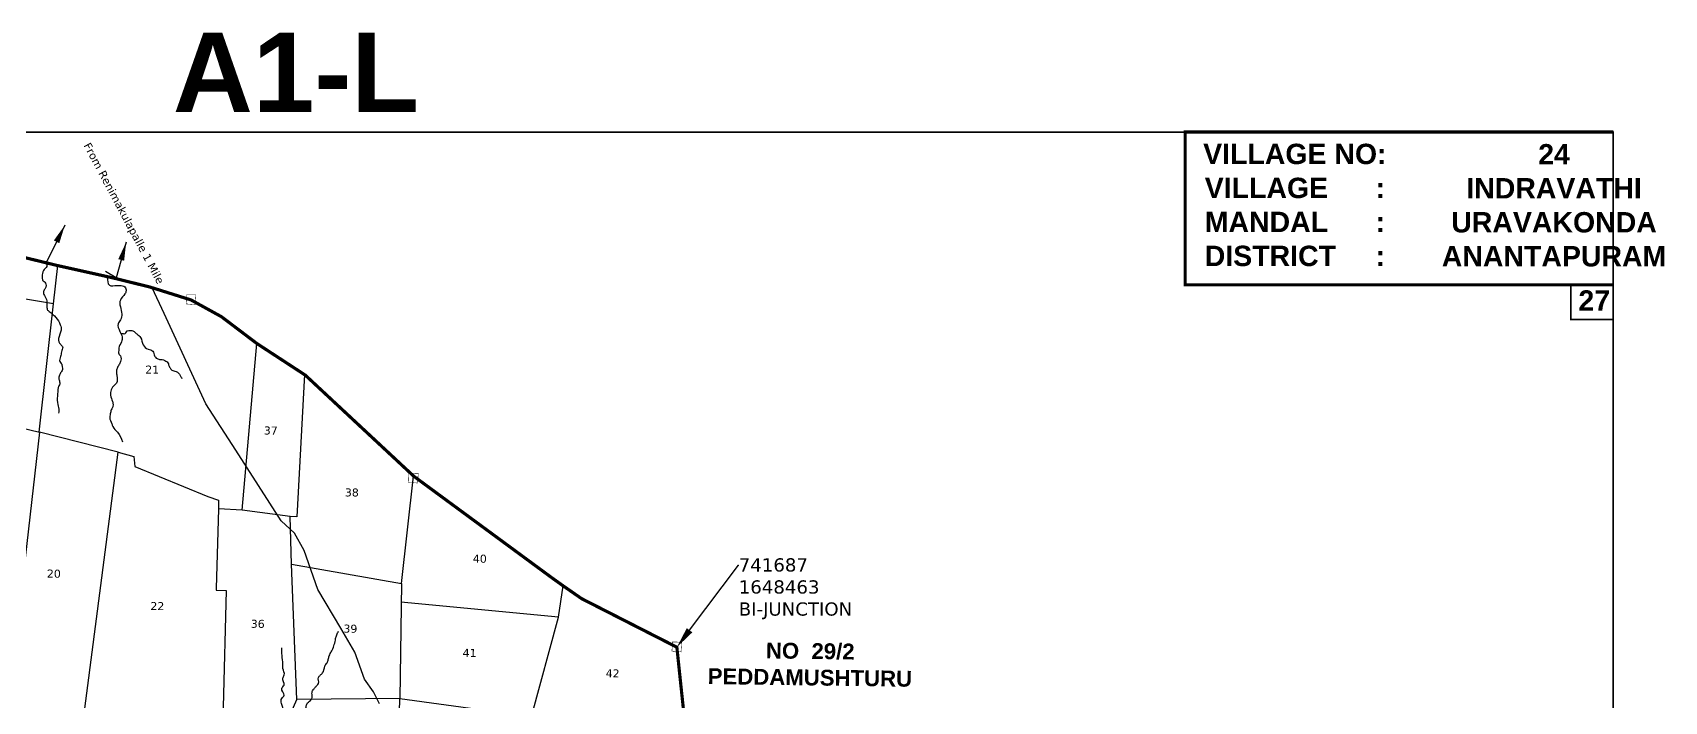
# Model space of a CAD drawing. Header units: inches. Extents: x 738500 to 743559, y 1645957 to 1649621.
# Drawn here: x 740473 to 743559, y 1648357 to 1649621 of the extents above; entities that cross this region are included whole.
import ezdxf
from ezdxf import colors
from ezdxf.entities.mleader import LeaderData, LeaderLine
from ezdxf.enums import TextEntityAlignment as Align
from ezdxf.math import Vec2, Vec3

# ---------------------------------------------------------------- set-up
doc = ezdxf.new("R2010")
doc.units = ezdxf.units.IN
doc.header["$MEASUREMENT"] = 0
doc.linetypes.add('ACAD_ISO02W100', pattern=[15, 12, -3])
for name, color, linetype in [('CSMark', 72, 'Continuous'), ('PLOT', 7, 'Continuous'), ('PLOT NO', 7, 'Continuous'), ('ROADS', 6, 'Continuous'), ('STRUCTURE', 5, 'Continuous'), ('TANKS-STREAM', 4, 'Continuous'), ('VILLAGE BOUNDRY', 5, 'Continuous'), ('VILLAGE STONES', 240, 'Continuous')]:
    doc.layers.add(name, color=color, linetype=linetype)
doc.styles.get("Standard").update_dxf_attribs({"font": 'verdana_0.ttf'})
doc.dimstyles.get("Standard").update_dxf_attribs({"dimtxt": 0.18, "dimasz": 35, "dimexe": 0.18, "dimexo": 0.0625, "dimgap": 0.09, "dimtad": 0, "dimtih": 1, "dimtoh": 1, "dimdec": 4, "dimzin": 0, "dimdsep": 46, "dimtxsty": 'Standard', "dimcen": 0.09, "dimadec": 0, "dimazin": 0, "dimtfac": 1, "dimtdec": 4, "dimtofl": 0, "dimtmove": 0, "dimatfit": 3, "dimfxl": 0, "dimtolj": 1, "dimtzin": 0, "dimarcsym": 0})

msp = doc.modelspace()

# ---------------------------------------------------------------- linework, layer by layer
at = {"layer": 'CSMark', "color": 5, "const_width": 3.09}
for points in [[(738501.1, 1649432.9), (743462.4, 1649432.9), (743462.4, 1645959.5), (738501.1, 1645959.5)], [(738501.1, 1649432.9), (743462.4, 1649432.9), (743462.4, 1645959.5), (738501.1, 1645959.5)], [(743462.4, 1649144.2), (743382.3, 1649144.2), (743382.3, 1649078.7), (743462.4, 1649078.7)]]:
    msp.add_lwpolyline(points, close=True, dxfattribs=at)
at = {"layer": 'PLOT'}
for points in [[(740512.8, 1649108), (740520.8, 1649180.5)], [(740512.8, 1649108), (740239.6, 1649153.6)], [(740485.4, 1648866), (740512.8, 1649108)], [(740869.5, 1648718.4), (740897.5, 1649033.2)], [(740987.4, 1648974.6), (740973.2, 1648705.9), (740960.3, 1648706.5)], [(740221.4, 1648929.1), (740486.6, 1648865.7), (740426.5, 1648339.6), (740476.6, 1648325.2), (740464.7, 1648149.4), (740480.8, 1648150.3), (740462.7, 1648024.9)], [(740567.9, 1648309.4), (740634.8, 1648827.7), (740486.6, 1648865.7)], [(740634.8, 1648827.7), (740664.5, 1648820), (740666.8, 1648800.9), (740804.9, 1648744.4), (740825.1, 1648737.5), (740824.8, 1648721.1)], [(740962.8, 1648616.1), (741170.6, 1648579.9), (741193.9, 1648782.7)], [(740652.4, 1648292.3), (740811.1, 1648286.3), (740832.3, 1648285.5), (740873, 1648287.4), (740949.3, 1648305.7), (740972.9, 1648360.8), (740962.8, 1648616.1), (740960.3, 1648706.5), (740869.5, 1648718.4), (740824.8, 1648721.1), (740820.5, 1648570.4), (740820.6, 1648567.5), (740839.3, 1648566.9), (740833.6, 1648345.9), (740832.3, 1648285.5)], [(741170.6, 1648579.9), (741167.8, 1648362.8), (740972.9, 1648360.8)], [(741467.8, 1648516.1), (741476.5, 1648575.5)], [(740949.3, 1648305.7), (740967.8, 1648276), (741048.2, 1648280), (741166, 1648285.8), (741167.8, 1648362.8), (741417, 1648328.4), (741467.8, 1648516.1), (741467.8, 1648516.1), (741169.7, 1648544.4)]]:
    msp.add_lwpolyline(points, dxfattribs=at)
at = {"layer": 'ROADS'}
msp.add_lwpolyline([(741129.4, 1648352.2), (741118.1, 1648375.2), (741101.2, 1648399.2), (741082.4, 1648450.3), (741055.9, 1648495.3), (741012.6, 1648568.6), (740986.9, 1648642.2), (740968.7, 1648674.9), (740943.4, 1648698.5), (740857.6, 1648831.8), (740801.1, 1648919.6), (740722, 1649090.1), (740699.4, 1649138.7)], dxfattribs=at)
at = {"layer": 'STRUCTURE', "color": 5, "const_width": 5.82}
msp.add_lwpolyline([(743462.4, 1649432.9), (742652.7, 1649432.9), (742652.7, 1649144.2), (743462.4, 1649144.2)], dxfattribs=at)
at = {"layer": 'TANKS-STREAM'}
for points in [[(740498.8, 1649185.8), (740500, 1649178.8), (740493.7, 1649171.1), (740491.4, 1649159.9), (740492.3, 1649153.2), (740497.7, 1649147.6), (740497.1, 1649137.3), (740494, 1649131.7), (740495.6, 1649123.8), (740500, 1649113.9), (740500.3, 1649106.9), (740500.5, 1649101.1), (740501, 1649097.6), (740504.9, 1649093.7), (740525.7, 1649068.7), (740527.3, 1649058.5), (740522.4, 1649042.9), (740526.4, 1649031.2), (740530.2, 1649026.3), (740529.3, 1649022.1), (740527.1, 1649013.2), (740524.6, 1649004), (740524.8, 1648999.1), (740527.5, 1648995.5), (740529.5, 1648989.4), (740529.9, 1648984), (740528, 1648980.3), (740524.9, 1648974.9), (740523, 1648967.9), (740524.4, 1648960.9), (740524.8, 1648957.1), (740522.7, 1648953.1), (740521.9, 1648949.9), (740521, 1648918.1), (740522.9, 1648906.5), (740522.4, 1648901.6)], [(740614.5, 1649158.2), (740618.4, 1649143.7), (740632.8, 1649143), (740643.5, 1649142.3), (740647.8, 1649140.2), (740650, 1649132.9), (740647.9, 1649127.1), (740639.2, 1649115.5), (740641.9, 1649089), (740639.5, 1649078.3), (740635.2, 1649070.7), (740638.4, 1649055.9), (740642.6, 1649045.8), (740641.5, 1649036.5), (740636.2, 1649025), (740636.2, 1649019.8), (740635.5, 1649015.4), (740639.4, 1649009.8), (740639.5, 1648999.1), (740636.5, 1648992.8), (740633.2, 1648986.4), (740631.9, 1648979.5), (740632.7, 1648972.4), (740633.1, 1648966.3), (740633, 1648961.6), (740624.4, 1648950.9), (740620.6, 1648940.7), (740620.9, 1648935.7), (740624.2, 1648923.9), (740625.3, 1648920.6), (740625.2, 1648914.7), (740622.9, 1648909.7), (740620.5, 1648902.4), (740619.8, 1648898.4), (740619.1, 1648893.5), (740623.2, 1648881.6), (740625, 1648876.2), (740634, 1648865.7), (740643.4, 1648847.5)], [(740641.5, 1649052.4), (740644.6, 1649052), (740646.4, 1649051.6), (740652.4, 1649057), (740658, 1649057.9), (740663.1, 1649057.4), (740665.3, 1649055.7), (740670.2, 1649051.4), (740677.4, 1649044.7), (740682.6, 1649030.5), (740691.9, 1649022.8), (740700.6, 1649019), (740703.8, 1649009.8), (740705.5, 1649007.3), (740709, 1649004.7), (740711.9, 1649003.6), (740718.2, 1649002.8), (740723.1, 1649001.3), (740730.2, 1648994.6), (740730.6, 1648991.9), (740732.3, 1648988.9), (740734.1, 1648986.1), (740735.6, 1648984), (740738.2, 1648982.4), (740742.5, 1648981.2), (740747.4, 1648979.3), (740753.6, 1648970.6), (740755.8, 1648967.3)], [(739365.4, 1647830.6), (739375.1, 1647827.9), (739383.2, 1647815.7), (739393.4, 1647817.2), (739408, 1647802.9), (739434.6, 1647801.3), (739445.9, 1647793.1), (739467.4, 1647796.2), (739481.1, 1647788.7), (739492.5, 1647789.9), (739500.5, 1647792.7), (739514.1, 1647787.1), (739519.7, 1647781.9), (739534.3, 1647781.2), (739541.7, 1647783.1), (739552.2, 1647781), (739563.2, 1647770.6), (739581.9, 1647773.9), (739602.7, 1647765.1), (739609.9, 1647757.4), (739616.4, 1647746.6), (739625.2, 1647737.6), (739640.8, 1647736.1), (739647.3, 1647740.5), (739662.8, 1647730.3), (739674.4, 1647722.3), (739686.9, 1647721.6), (739694.9, 1647725.1), (739701.7, 1647718.6), (739713.8, 1647715.3), (739724.7, 1647721.6), (739735.9, 1647723.4), (739747.1, 1647719.9), (739757.4, 1647716.6), (739769.6, 1647721.5), (739776.5, 1647722.1), (739789.7, 1647715.6), (739802.5, 1647722.8), (739819.1, 1647723.2), (739828.2, 1647718.1), (739840.6, 1647717.3), (739854.6, 1647731.1), (739866.9, 1647737.5), (739872.7, 1647747.5), (739880.4, 1647754.7), (739889, 1647759.4), (739895.9, 1647769.7), (739904.5, 1647774.1), (739913.3, 1647776.8), (739921.1, 1647787.5), (739930.1, 1647791.4), (739938.2, 1647794.5), (739947.1, 1647803.3), (739959.7, 1647813.2), (739964.6, 1647814.3), (739974, 1647825), (739989.1, 1647837.3), (739998.8, 1647839.2), (740004.7, 1647853.9), (740008.8, 1647858.6), (740017.6, 1647882.3), (740020.5, 1647893.9), (740033.1, 1647901.8), (740042, 1647902.5), (740050.4, 1647901.2), (740073.1, 1647906.5), (740088.4, 1647905.9), (740095.2, 1647901.8), (740112.6, 1647910.4), (740129.1, 1647910.2), (740144.3, 1647903.9), (740159, 1647915.8), (740174.7, 1647918.8), (740178.6, 1647915.9), (740187, 1647917), (740197, 1647921.2), (740208, 1647924.5), (740211, 1647925.4), (740224, 1647918.9), (740231.5, 1647916.8), (740246.8, 1647917.2), (740255.6, 1647922.1), (740265.2, 1647921.3), (740279.8, 1647918), (740289.8, 1647919), (740297.2, 1647922.3), (740303.2, 1647924.6), (740340.1, 1647921.2), (740348.7, 1647926.6), (740358.7, 1647927.5), (740371.3, 1647931.3), (740374.1, 1647936.8), (740374.2, 1647944.1), (740375, 1647959.2), (740378.5, 1647962.7), (740385.3, 1647967.1), (740386.7, 1647975.4), (740386.9, 1647989.1), (740391, 1647996.1), (740397.9, 1648003.3), (740402.2, 1648010.5), (740415, 1648023.5), (740420.3, 1648031.4), (740425.4, 1648036.6), (740440.8, 1648042.7), (740450.6, 1648043.3), (740456.4, 1648046.2), (740462, 1648053.7), (740466.9, 1648060.6), (740475.4, 1648064.3), (740489.5, 1648065.8), (740494.5, 1648068.3), (740499.4, 1648073.5), (740505.2, 1648081.7), (740510.5, 1648089.3), (740523.5, 1648091.1), (740529.1, 1648095.8), (740535.1, 1648095.7), (740537, 1648104.9), (740541.9, 1648114.9), (740544.7, 1648118.9), (740552.6, 1648124.3), (740568.5, 1648131.3), (740570.4, 1648145.1), (740570.9, 1648166.3), (740578.3, 1648172.2), (740582.1, 1648176.4), (740583.5, 1648185.4), (740584.1, 1648197.4), (740584, 1648207.4), (740586.6, 1648211.7), (740590.7, 1648217.6), (740594, 1648224.8), (740595, 1648243.6), (740601.9, 1648249.5), (740607.5, 1648253.7), (740610.3, 1648261.4), (740611.4, 1648269.9), (740614.1, 1648277.1), (740620.2, 1648286.6), (740626.7, 1648284.5), (740641.4, 1648281.8), (740648.7, 1648280.4), (740656, 1648280.1), (740657.2, 1648281.1), (740659.3, 1648282.5), (740671, 1648281.9), (740674, 1648281.1), (740695.4, 1648282.8), (740696.1, 1648283.5), (740700.9, 1648279.6), (740704, 1648279.4), (740709.8, 1648280.4), (740715.8, 1648283.6), (740722.7, 1648283.3), (740726.3, 1648282.4), (740734, 1648280), (740737.1, 1648280), (740741.2, 1648281.8), (740745, 1648282.9), (740751.2, 1648282.8), (740755, 1648281.1), (740758.3, 1648280.8), (740762.2, 1648279.4), (740764.2, 1648279.2), (740768.5, 1648280.6), (740770.7, 1648281.9), (740783, 1648279.6), (740788.5, 1648282.9), (740801, 1648281.4), (740806.4, 1648280.6), (740816.8, 1648279), (740826.3, 1648278.8), (740834.2, 1648278.1), (740838.3, 1648277.8), (740847.1, 1648277), (740854.3, 1648281.9), (740859.9, 1648281.9), (740866.4, 1648279), (740872.2, 1648280.6), (740878.8, 1648284), (740881.1, 1648284.4), (740888.7, 1648284.1), (740896.1, 1648285.2), (740899.8, 1648286.3), (740906.2, 1648290.9), (740920.3, 1648292.5), (740928.9, 1648294.6), (740932.8, 1648296.6), (740939.1, 1648297.6), (740945, 1648298.8), (740949.6, 1648300.7), (740954.5, 1648303.5), (740960, 1648307.6), (740966.3, 1648311.3), (740970.4, 1648314.8), (740975, 1648326.8), (740985.4, 1648334.2), (740988.5, 1648340.6), (740990.9, 1648348.5), (740993.1, 1648354.4), (740997, 1648357.3), (741002.1, 1648364.2), (741001.6, 1648372.4), (741003.7, 1648378.7), (741007.6, 1648383.4), (741011.2, 1648387.7), (741014, 1648391.1), (741013.9, 1648402.4), (741017.4, 1648406.6), (741021.7, 1648411.1), (741026, 1648423.5), (741027.5, 1648426.9), (741030.5, 1648430.2), (741032.2, 1648436.5), (741034.4, 1648442.9), (741036.2, 1648447.5), (741039.8, 1648454.2), (741046.4, 1648475.7), (741048.3, 1648482.9), (741051.9, 1648489.8)], [(740934.9, 1648297.3), (740937, 1648308.7), (740941.6, 1648316.8), (740939.6, 1648325.7), (740940.8, 1648334.1), (740945.9, 1648339.6), (740944.1, 1648353.1), (740944.5, 1648362.7), (740948.9, 1648368.6), (740944.4, 1648381.4), (740948.7, 1648387.9), (740946.3, 1648401), (740949.1, 1648407.1), (740946.8, 1648419.2), (740946.6, 1648428.1), (740945, 1648443.8), (740944.8, 1648458)]]:
    msp.add_spline(points, degree=3, dxfattribs=at)
at = {"layer": 'VILLAGE BOUNDRY', "linetype": 'ACAD_ISO02W100', "ltscale": 2, "const_width": 6}
msp.add_lwpolyline([(741714.9, 1648239.3), (741691.6, 1648459.5), (741511.4, 1648551.3), (741476.5, 1648575.5), (741457.4, 1648589.1), (741322.8, 1648688), (741193.9, 1648782.7), (740989, 1648973.5), (740897.5, 1649033.2), (740830.3, 1649084), (740772.9, 1649115.6), (740694.9, 1649140.1), (740624.7, 1649157.4), (740520.8, 1649180.5), (740429, 1649202.8)], dxfattribs=at)
at = {"layer": 'VILLAGE STONES', "const_width": 0.904}
for points in [[(740764.4, 1649125.4), (740782.1, 1649125.1), (740780.7, 1649106.7), (740763.7, 1649108.1)], [(741184.9, 1648788.4), (741202.6, 1648788), (741201.2, 1648769.7), (741184.2, 1648771)], [(741683.1, 1648469.4), (741700.8, 1648469), (741699.4, 1648450.6), (741682.4, 1648452)]]:
    msp.add_lwpolyline(points, close=True, dxfattribs=at)

# ---------------------------------------------------------------- texts
at = {"layer": 'PLOT NO'}
for s, p in [('21', (740699.5, 1648983.9)), ('37', (740923.7, 1648868.9)), ('38', (741077, 1648751.9)), ('40', (741319, 1648626.8)), ('20', (740513.5, 1648598.5)), ('22', (740709.2, 1648537.2)), ('36', (740899, 1648503.7)), ('39', (741074.2, 1648494.5)), ('41', (741299.7, 1648448.8)), ('42', (741570.2, 1648410.1))]:
    msp.add_text(s, height=15.13, rotation=359.2494, dxfattribs=at).set_placement(p, align=Align.MIDDLE_CENTER)
at = {"layer": 'ROADS', "color": 0, "insert": (740582.4, 1649414.8), "char_height": 15, "width": 298.256, "attachment_point": 1, "rotation": 298.0433}
msp.add_mtext('\\A1;From Renimakulapalle 1 Mile ', dxfattribs=at)
at = {"layer": 'VILLAGE STONES', "attachment_point": 2}
for s, insert, char_height, width in [('{\\fArial|b1|i0|c0|p34;A1-L}', (740971.3, 1649620.6), 150, 330.918), ('{\\fArial|b1|i0|c0|p34;VILLAGE NO:\\PVILLAGE      :\\PMANDAL      :\\PDISTRICT     :}', (742860.3, 1649410.8), 38.527, 359.898), ('{\\fArial|b1|i0|c0|p34;24\\PINDRAVATHI URAVAKONDA^JANANTAPURAM }', (743350.4, 1649410.1), 38.527, 632.865)]:
    msp.add_mtext(s, dxfattribs=dict(at, insert=insert, char_height=char_height, width=width))
at = {"layer": 'VILLAGE STONES', "color": 6, "insert": (743426.5, 1649133.8), "char_height": 38.527, "width": 57.86, "attachment_point": 2}
msp.add_mtext('{\\fArial|b1|i0|c0|p34;27}', dxfattribs=at)
at = {"layer": 'VILLAGE STONES', "insert": (741944.1, 1648467.3), "char_height": 30, "attachment_point": 2, "rotation": 359.2494}
msp.add_mtext('{\\fArial|b1|i0|c0|p34;NO  29/2\\PPEDDAMUSHTURU}', dxfattribs=at)

# ---------------------------------------------------------------- leaders
at = {"layer": 'CSMark', "color": 5}
for points in [[(740534.3, 1649256.8), (740498.8, 1649185.8)], [(740650.3, 1649224.9), (740631.3, 1649157.2), (740611, 1649169.1)]]:
    msp.add_leader(points, dimstyle='Standard', override={"dimgap": 0.09, "dimtad": 0}, dxfattribs=at)
at = {"layer": 'VILLAGE STONES', "color": 6}
ml = msp.add_multileader_mtext('Standard', dxfattribs=at)
ml.set_content('741687\\P1648463\\PBI-JUNCTION', color=6)
ml.set_leader_properties()
ml.build(insert=Vec2(0, 0))
ml.multileader.update_dxf_attribs({"dogleg_length": 0.36, "arrow_head_size": 40})
ctx = ml.context
ctx.base_point, ctx.char_height, ctx.arrow_head_size, ctx.landing_gap_size, ctx.plane_origin = Vec3(741808.5, 1648614.7), 25, 40, 0.09, Vec3(740271.9, 1648567.9)
notes = []
notes.append((ctx, [(1, (1, 1, 0), (741808.2, 1648614.7), (1, 0), 0.36, [(0, [(741691.6, 1648459.5)], 0, [])])]))
ctx.mtext.insert, ctx.mtext.flow_direction = Vec3(741808.6, 1648627.5), 5
for ctx, leaders in notes:
    for number, flags, end, landing, length, lines in leaders:
        leader = LeaderData()
        leader.index, (leader.has_last_leader_line, leader.has_dogleg_vector, leader.attachment_direction) = number, flags
        leader.last_leader_point, leader.dogleg_vector, leader.dogleg_length = Vec3(end), Vec3(landing), length
        for number, points, colour, breaks in lines:
            line = LeaderLine()
            line.index, line.vertices, line.color, line.breaks = number, Vec3.list(points), colors.encode_raw_color(colour), breaks
            leader.lines.append(line)
        ctx.leaders.append(leader)

doc.saveas('drawing.dxf')
